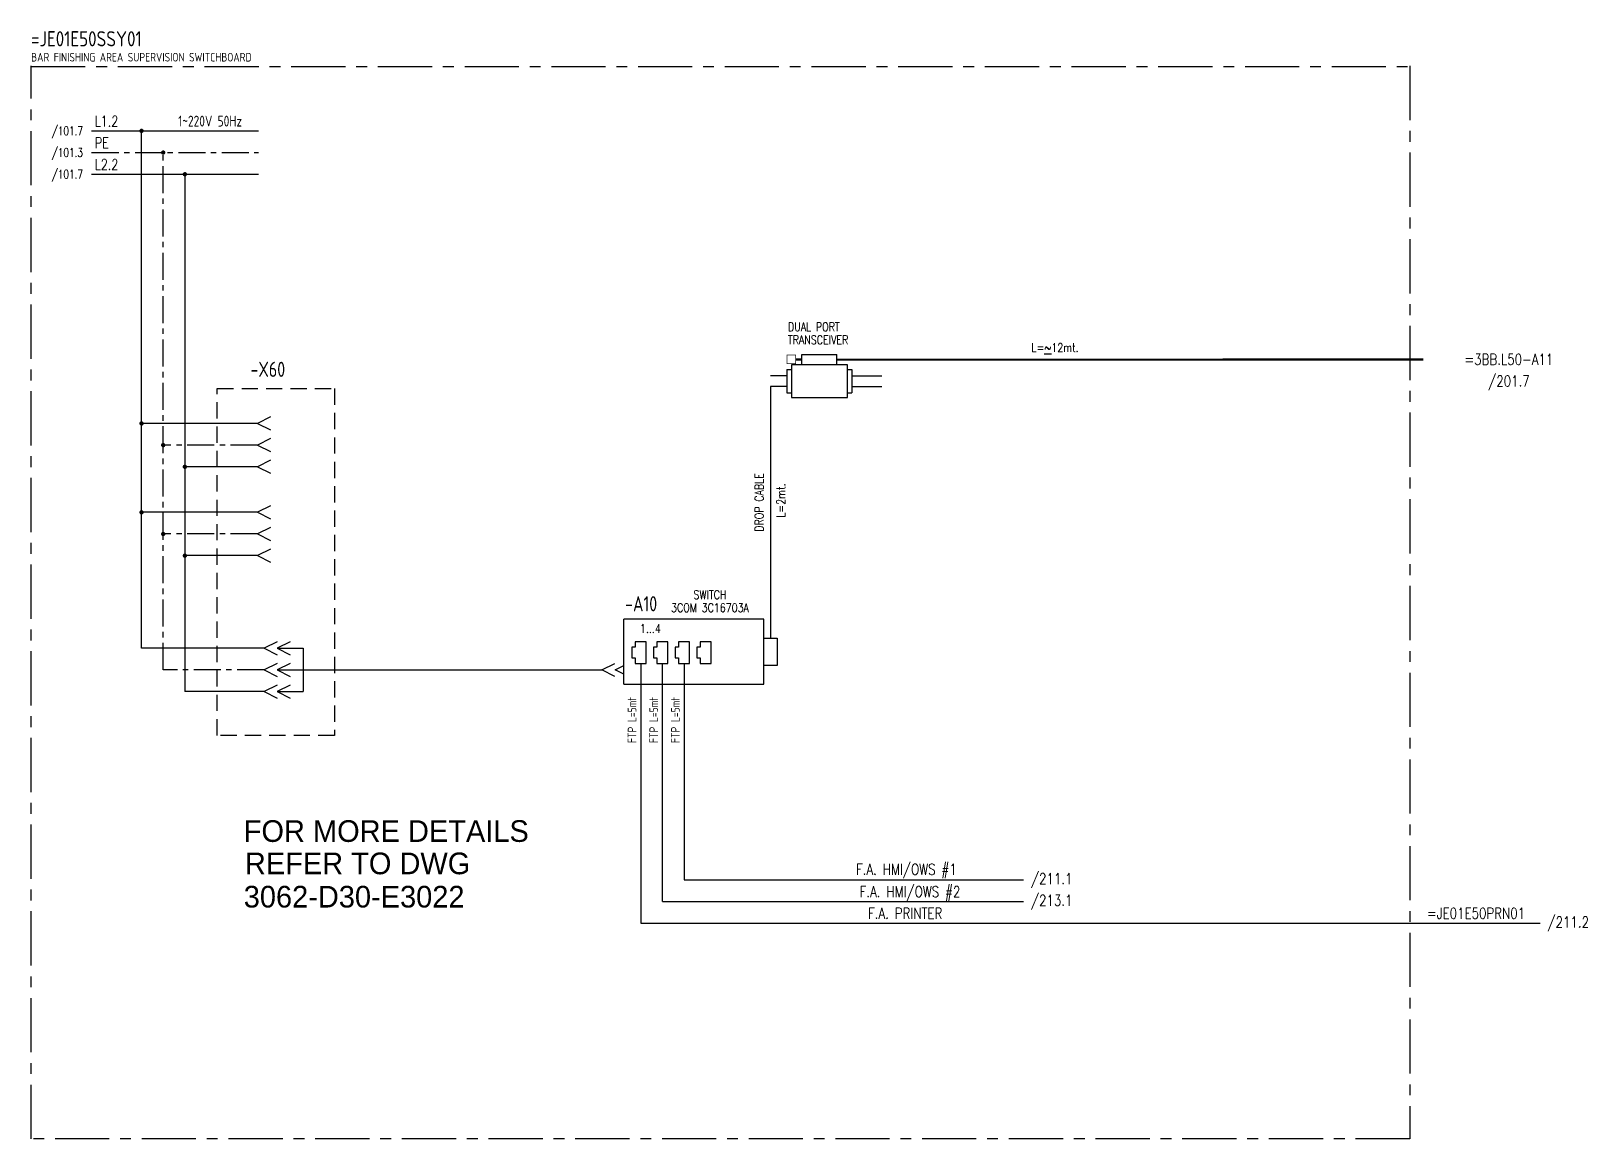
# Model space of a CAD drawing. Extents: x 26 to 385, y 29 to 285.
import ezdxf
from ezdxf.enums import TextEntityAlignment as Align

# ---------------------------------------------------------------- set-up
doc = ezdxf.new("R2010")
doc.units = 0
doc.header["$MEASUREMENT"] = 0
for name, pattern in [('CENTER', [2, 1.25, -0.25, 0.25, -0.25]), ('HIDDEN', [0.375, 0.25, -0.125]), ('LTY1', [0])]:
    doc.linetypes.add(name, pattern=pattern)
doc.layers.get('0').update_dxf_attribs({"linetype": 'LTY1'})
doc.layers.add('1', color=1, linetype='CONTINUOUS')
doc.layers.add('PEN1', color=3, linetype='LTY1')
doc.styles.add('DIN', font='DIN', dxfattribs={"width": 0.8})
doc.styles.add('NORMSCHRIFT', font='norm')
doc.styles.add('romans', font='romans.shx', dxfattribs={"width": 0.8, "height": 3})
doc.styles.add('SIMPLEX', font='simplex.shx', dxfattribs={"width": 0.85})

# ---------------------------------------------------------------- blocks, each defined once
blk = doc.blocks.new('B5-3')
at = {"linetype": 'CONTINUOUS', "const_width": 0.5}
blk.add_lwpolyline([(-0.25, 0, 1), (0.25, 0, 1)], format="xyb", close=True, dxfattribs=at)

msp = doc.modelspace()

# ---------------------------------------------------------------- linework, layer by layer
at = {"color": 3, "linetype": 'CENTER', "ltscale": 10}
for p, q in [((26, 29.05), (26, 276.61)), ((344.02, 276.61), (344.02, 29.05)), ((26, 276.46), (344.02, 276.46)), ((344.02, 29.05), (26, 29.05))]:
    msp.add_line(p, q, dxfattribs=at)
at = {"color": 3}
for p, q in [((203.75, 210.04), (211.88, 210.04)), ((203.75, 207.6), (203.75, 210.04)), ((211.88, 207.6), (211.88, 210.04)), ((200.31, 206.57), (201.36, 206.57)), ((200.31, 206.57), (200.31, 201.15)), ((214.27, 207.6), (201.36, 207.6)), ((201.36, 207.6), (201.36, 200.13)), ((214.27, 200.13), (214.27, 207.6)), ((214.27, 206.57), (215.31, 206.57)), ((215.31, 206.57), (215.31, 201.15)), ((200.31, 201.15), (201.36, 201.15)), ((214.27, 201.15), (215.31, 201.15)), ((201.36, 200.13), (214.27, 200.13)), ((195.03, 148.94), (162.72, 148.94)), ((195.03, 133.94), (195.03, 148.94)), ((195.03, 144.58), (198.1, 144.58)), ((198.1, 144.58), (198.1, 138.29)), ((198.1, 138.29), (195.03, 138.29)), ((162.72, 133.94), (195.03, 133.94))]:
    msp.add_line(p, q, dxfattribs=at)
at = {"color": 7}
for p, q in [((200.31, 205.11), (196.56, 205.11)), ((215.31, 205.11), (222.19, 205.11)), ((200.31, 202.61), (196.56, 202.61)), ((215.31, 202.61), (222.19, 202.61))]:
    msp.add_line(p, q, dxfattribs=at)
at = {"color": 1, "linetype": 'HIDDEN', "ltscale": 15}
for p, q in [((68.94, 122.15), (68.94, 202.15)), ((68.94, 202.15), (95.94, 202.15)), ((95.94, 202.15), (95.94, 122.15)), ((95.94, 122.15), (68.94, 122.15))]:
    msp.add_line(p, q, dxfattribs=at)
for p, q in [((196.56, 202.61), (196.56, 144.58)), ((166.6, 138.75), (166.6, 78.82)), ((171.6, 83.82), (171.6, 138.75)), ((176.6, 138.75), (176.6, 88.82)), ((176.6, 88.82), (254.91, 88.82)), ((171.6, 83.82), (254.91, 83.82)), ((166.6, 78.82), (374.04, 78.82))]:
    msp.add_line(p, q)
at = {"linetype": 'Continuous'}
for p, q in [((81.25, 195.61), (78.25, 194.11)), ((78.25, 194.11), (81.25, 192.61)), ((81.25, 190.61), (78.25, 189.11)), ((78.25, 189.11), (81.25, 187.61)), ((81.25, 185.61), (78.25, 184.11)), ((78.25, 184.11), (81.25, 182.61)), ((81.25, 175.11), (78.25, 173.61)), ((78.25, 173.61), (81.25, 172.11)), ((81.25, 170.11), (78.25, 168.61)), ((78.25, 168.61), (81.25, 167.11)), ((81.25, 165.11), (78.25, 163.61)), ((78.25, 163.61), (81.25, 162.11)), ((82.75, 143.75), (79.75, 142.25)), ((85.75, 143.75), (82.75, 142.25)), ((79.75, 142.25), (82.75, 140.75)), ((82.75, 142.25), (85.75, 140.75)), ((82.75, 138.75), (79.75, 137.25)), ((79.75, 137.25), (82.75, 135.75)), ((85.75, 138.75), (82.75, 137.25)), ((82.75, 137.25), (85.75, 135.75)), ((157.61, 137.25), (160.61, 138.75)), ((160.61, 135.75), (157.61, 137.25)), ((160.72, 137.25), (162.72, 138.25)), ((162.72, 136.25), (160.72, 137.25)), ((82.75, 133.75), (79.75, 132.25)), ((85.75, 133.75), (82.75, 132.25)), ((79.75, 132.25), (82.75, 130.75)), ((82.75, 132.25), (85.75, 130.75))]:
    msp.add_line(p, q, dxfattribs=at)
at = {"color": 3, "linetype": 'Continuous'}
msp.add_line((162.72, 133.94), (162.72, 148.94), dxfattribs=at)
at = {"const_width": 0.16}
msp.add_lwpolyline([(200.36, 207.87), (200.36, 209.87), (202.36, 209.87), (202.36, 207.87)], close=True, dxfattribs=at)
at = {"color": 2, "const_width": 0.5}
for points in [[(202.36, 208.87), (203.75, 208.87)], [(211.88, 208.82), (347.1, 208.86)]]:
    msp.add_lwpolyline(points, dxfattribs=at)
at = {"layer": '1', "color": 3, "linetype": 'Continuous'}
for points in [[(167.84, 138.75), (167.84, 143.75), (165.34, 143.75), (165.34, 142.5), (164.59, 142.5), (164.59, 140), (165.34, 140), (165.34, 138.75), (167.84, 138.75)], [(172.84, 138.75), (172.84, 143.75), (170.34, 143.75), (170.34, 142.5), (169.59, 142.5), (169.59, 140), (170.34, 140), (170.34, 138.75), (172.84, 138.75)], [(177.84, 138.75), (177.84, 143.75), (175.34, 143.75), (175.34, 142.5), (174.59, 142.5), (174.59, 140), (175.34, 140), (175.34, 138.75), (177.84, 138.75)], [(182.84, 138.75), (182.84, 143.75), (180.34, 143.75), (180.34, 142.5), (179.59, 142.5), (179.59, 140), (180.34, 140), (180.34, 138.75), (182.84, 138.75)]]:
    msp.add_lwpolyline(points, dxfattribs=at)
at = {"layer": 'PEN1', "linetype": 'Continuous'}
for p, q in [((39.96, 261.61), (78.46, 261.61)), ((51.46, 142.25), (51.46, 261.61)), ((39.96, 251.61), (78.46, 251.61)), ((61.46, 251.61), (61.46, 132.25)), ((78.25, 194.11), (51.46, 194.11)), ((78.25, 184.11), (61.46, 184.11)), ((78.25, 173.61), (51.46, 173.61)), ((78.25, 163.61), (61.46, 163.61)), ((79.75, 142.25), (51.46, 142.25)), ((82.75, 142.25), (88.75, 142.25)), ((88.75, 142.25), (88.75, 132.25)), ((82.75, 137.25), (157.61, 137.25)), ((79.75, 132.25), (61.46, 132.25)), ((82.75, 132.25), (88.75, 132.25))]:
    msp.add_line(p, q, dxfattribs=at)
at = {"layer": 'PEN1', "linetype": 'CENTER', "ltscale": 5}
for p, q in [((39.96, 256.61), (78.46, 256.61)), ((56.46, 137.25), (56.46, 256.61)), ((78.25, 189.11), (56.46, 189.11)), ((78.25, 168.61), (56.46, 168.61)), ((79.75, 137.25), (56.46, 137.25))]:
    msp.add_line(p, q, dxfattribs=at)
at = {"layer": 'PEN1', "linetype": 'Continuous', "const_width": 0.5}
for points in [[(51.21, 194.11, 1), (51.71, 194.11, 1)], [(56.21, 189.11, 1), (56.71, 189.11, 1)], [(61.21, 184.11, 1), (61.71, 184.11, 1)], [(51.21, 173.61, 1), (51.71, 173.61, 1)], [(56.21, 168.61, 1), (56.71, 168.61, 1)], [(61.21, 163.61, 1), (61.71, 163.61, 1)]]:
    msp.add_lwpolyline(points, format="xyb", close=True, dxfattribs=at)

# ---------------------------------------------------------------- block references
at = {"layer": 'PEN1', "linetype": 'Continuous'}
for p in [(51.46, 261.61), (56.46, 256.61), (61.46, 251.61)]:
    msp.add_blockref('B5-3', p, dxfattribs=at)

# ---------------------------------------------------------------- texts
at = {"color": 3, "style": 'DIN', "width": 0.85}
msp.add_text('=JE01E50SSY01', height=3.5, dxfattribs=at).set_placement((26, 281.11))
for s, height, style, width, p in [('BAR FINISHING AREA SUPERVISION SWITCHBOARD', 2, 'DIN', 0.85, (26, 277.61)), ('L1.2', 2.5, 'romans', 0.75, (40.71, 262.61)), ('PE', 2.5, 'romans', 0.75, (40.71, 257.61)), ('L2.2', 2.5, 'romans', 0.75, (40.71, 252.61)), ('DUAL PORT', 2, 'romans', 0.8, (200.57, 215.41)), ('TRANSCEIVER', 2, 'romans', 0.8, (200.57, 212.41)), ('L=%%U~%%U12mt. ', 2, 'romans', 0.8, (256.73, 210.61))]:
    msp.add_text(s, height=height, dxfattribs=dict(style=style, width=width)).set_placement(p)
for s, height, style, width, p in [('/101.7', 2, 'romans', 0.75, (37.96, 260.61)), ('/101.3', 2, 'romans', 0.75, (37.96, 255.61)), ('/101.7', 2, 'romans', 0.75, (37.96, 250.61)), ('F.A. HMI/OWS #1', 2.5, 'SIMPLEX', 0.8, (239.5, 90)), ('F.A. HMI/OWS #2', 2.5, 'SIMPLEX', 0.8, (240.34, 84.82)), ('F.A. PRINTER', 2.5, 'SIMPLEX', 0.8, (236.19, 79.85))]:
    msp.add_text(s, height=height, dxfattribs=dict(style=style, width=width)).set_placement(p, align=Align.RIGHT)
at = {"width": 0.8}
for s, height, style, p in [('1~220V 50Hz', 2.5, 'DIN', (67.29, 262.61)), ('=3BB.L50-A11', 2.5, 'SIMPLEX', (366.87, 207.64)), ('/201.7', 2.5, 'SIMPLEX', (366.87, 202.64)), ('SWITCH', 2, 'romans', (182.59, 153.6)), ('3COM 3C16703A', 2, 'romans', (182.59, 150.6)), ('1...4', 2, 'romans', (168.83, 145.78)), ('/211.1', 2.5, 'SIMPLEX', (261.41, 87.82)), ('/213.1', 2.5, 'SIMPLEX', (261.41, 82.82)), ('=JE01E50PRN01', 2.5, 'SIMPLEX', (359.29, 79.85)), ('/211.2', 2.5, 'SIMPLEX', (380.54, 77.82))]:
    msp.add_text(s, height=height, dxfattribs=dict(at, style=style)).set_placement(p, align=Align.CENTER)
at = {"color": 3, "style": 'DIN', "width": 0.8}
for s, p in [('-X60', (80.6, 204.85)), ('-A10', (166.71, 150.76))]:
    msp.add_text(s, height=3.5, dxfattribs=at).set_placement(p, align=Align.CENTER)
at = {"style": 'romans', "width": 0.8}
for s, p in [('DROP CABLE', (194.92, 169.13)), ('L=2mt.', (199.92, 172.39))]:
    msp.add_text(s, height=2, rotation=90, dxfattribs=at).set_placement(p)
at = {"style": 'DIN', "width": 0.85}
for p in [(165.6, 130.99), (170.6, 130.99), (175.6, 130.99)]:
    msp.add_text('FTP L=5mt', height=2, rotation=90, dxfattribs=at).set_placement(p, align=Align.RIGHT)
at = {"linetype": 'Continuous', "style": 'NORMSCHRIFT'}
for s, p in [('FOR MORE DETAILS ', (75.04, 97.57)), ('REFER TO DWG', (75.3, 90.11)), ('3062-D30-E3022', (75.04, 82.43))]:
    msp.add_text(s, height=5, dxfattribs=at).set_placement(p)

doc.saveas('drawing.dxf')
